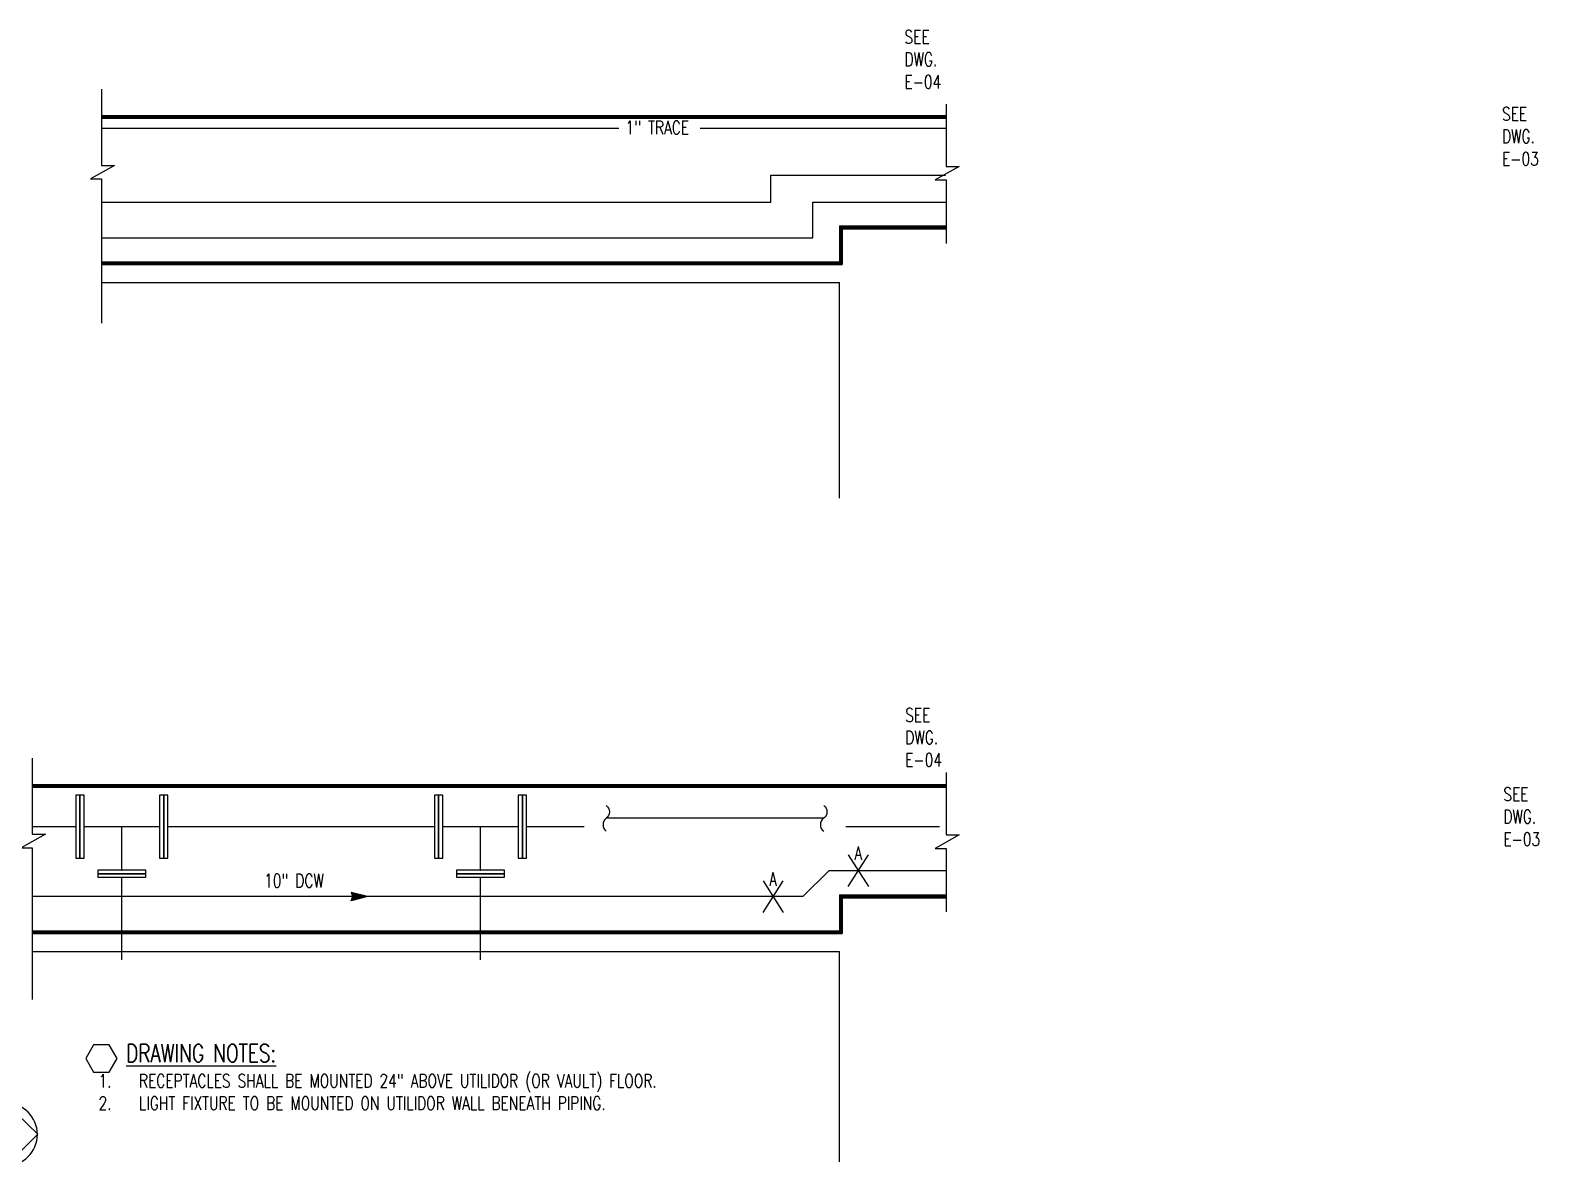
# Model space of a CAD drawing. Header units: inches. Extents: x 422 to 5092, y -339 to 887.
# Drawn here: x 2131 to 2635, y -304 to 76 of the extents above; entities that cross this region are included whole.
import ezdxf
from ezdxf.enums import TextEntityAlignment as Align

# ---------------------------------------------------------------- set-up
doc = ezdxf.new("R2010")
doc.units = ezdxf.units.IN
doc.header["$LTSCALE"] = 48
doc.header["$MEASUREMENT"] = 0
for name, color, linetype in [('DOY01.233700-E-H6-3-3 Vlt (After 95% submttl)$0$E-POWER-IDEN', 71, 'Continuous'), ('DOY01.233700-E-H6-3-3 Vlt (After 95% submttl)$0$GENERAL NOTES', 41, 'Continuous'), ('DOY01.233700-H6-3-3 Vlt (After 95% submttl)$0$EXST-BLDG', 253, 'Continuous'), ('DOY01.233700-H6-3-3 Vlt (After 95% submttl)$0$EXST-PIPE', 253, 'Continuous'), ('DOY01.233700-H6-3-3 Vlt (After 95% submttl)$0$EXST-UTLD', 253, 'Continuous'), ('DOY01.233700-H6-3-3 Vlt (After 95% submttl)$0$MU-DELGE-PIPE', 253, 'Continuous'), ('DOY01.233700-H6-3-3 Vlt (After 95% submttl)$0$MU-DELGE-TEXT', 253, 'Continuous'), ('DOY01.233700-H6-3-3 Vlt (After 95% submttl)$0$MU-DELGE-VALV', 253, 'Continuous'), ('DOY01.233700-H6-3-3 Vlt (After 95% submttl)$0$MU-PCR-PIPE', 253, 'Continuous'), ('DOY01.233700-H6-3-3 Vlt (After 95% submttl)$0$MU-STEM-PIPE', 253, 'Continuous'), ('DOY01.233700-H6-3-3 Vlt (After 95% submttl)$0$TITLES', 111, 'Continuous')]:
    doc.layers.add(name, color=color, linetype=linetype)
doc.styles.add('DOY01.233700-E-H6-3-3 Vlt (After 95% submttl)$0$Note', font='romans.shx', dxfattribs={"width": 0.85})
doc.styles.add('DOY01.233700-E-H6-3-3 Vlt (After 95% submttl)$0$RomanS', font='romans.shx', dxfattribs={"width": 0.75})
doc.styles.add('DOY01.233700-H6-3-3 Vlt (After 95% submttl)$0$RomanS', font='romans.shx', dxfattribs={"width": 0.75})

# ---------------------------------------------------------------- blocks, each defined once
blk = doc.blocks.new('DOY01.233700-H6-3-3 Vlt (After 95% submttl)$0$14blndflg')
blk.add_lwpolyline([(1.375, 10.5), (0, 10.5), (0, -10.5), (1.375, -10.5)], close=True)
at = {"color": 252}
for p in [(0, 0), (1.375, 0)]:
    blk.add_point(p, dxfattribs=at)
blk = doc.blocks.new('DOY01.233700-H6-3-3 Vlt (After 95% submttl)$0$10blndflg')
blk.add_lwpolyline([(0, -8), (1.1875, -8), (1.1875, 8), (0, 8)], close=True)
at = {"color": 252}
blk.add_point((0, 0), dxfattribs=at)
blk = doc.blocks.new('DOY01.233700-H6-3-3 Vlt (After 95% submttl)$0$FLOWAR')
for p, q in [((0, 0), (5.41, 1.44, 35.76)), ((0, 0), (5.41, -1.44, 35.76)), ((5.41, 1.44, 35.76), (4.88, -0.03, 35.76)), ((5.41, -1.44, 35.76), (4.88, 0.03, 35.76))]:
    blk.add_line(p, q)
for points in [[(0, 0), (5.41, 1.44), (4.89, 0), (5.41, 1.44)], [(0, 0), (5.41, -1.44), (4.89, 0), (5.41, -1.44)]]:
    blk.add_solid(points)
blk = doc.blocks.new('DOY01.233700-H6-3-3 Vlt (After 95% submttl)')
at = {"layer": 'DOY01.233700-H6-3-3 Vlt (After 95% submttl)$0$EXST-BLDG'}
for points in [[(2436.82826875, 51.54372638), (2436.82826875, 30.70623033), (2441.22185802, 30.70623033), (2433.15289115, 26.16498728), (2436.82826875, 26.16498728), (2436.82826875, 4.91102748)], [(2436.82826875, -171.96814054), (2436.82826875, -192.80563659), (2441.22185802, -192.80563659), (2433.15289115, -197.34687964), (2436.82826875, -197.34687964), (2436.82826875, -218.60083944)]]:
    blk.add_lwpolyline(points, dxfattribs=at)
at = {"layer": 'DOY01.233700-H6-3-3 Vlt (After 95% submttl)$0$EXST-PIPE'}
for p, q in [((2154.40653986, 43.46844224), (2436.64249647, 43.46844224)), ((2145.83301389, -190.10369968), (2131.28298039, -190.10369968)), ((2173.83301389, -190.10369968), (2148.58301389, -190.10369968)), ((2161.20801389, -204.66270514), (2161.20801389, -190.10369968)), ((2265.77491345, -190.10369968), (2176.58301389, -190.10369968)), ((2293.77491345, -190.10369968), (2268.52491345, -190.10369968)), ((2281.14991345, -204.66270514), (2281.14991345, -190.10369968)), ((2315.80814757, -190.10369968), (2296.52491345, -190.10369968)), ((2395.88950648, -187.29717939), (2323.18642632, -187.29717939)), ((2434.653186, -190.10369968), (2403.26778523, -190.10369968)), ((2281.14991345, -204.66270514), (2281.14991345, -201.03770514)), ((2161.20801389, -234.59966653), (2161.20801389, -207.03770514)), ((2281.14991345, -234.59966653), (2281.14991345, -207.03770514))]:
    blk.add_line(p, q, dxfattribs=at)
for points in [[(2323.18642632, -182.98467939, -0.5), (2323.18642632, -187.29717939, 0.5), (2323.18642632, -191.60967939)], [(2395.88950648, -182.98467939, -0.5), (2395.88950648, -187.29717939, 0.5), (2395.88950648, -191.60967939)]]:
    blk.add_lwpolyline(points, format="xyb", dxfattribs=at)
at = {"layer": 'DOY01.233700-H6-3-3 Vlt (After 95% submttl)$0$EXST-UTLD'}
for p, q in [((2154.40653986, 47.74171102), (2436.64249647, 47.74171102)), ((2154.40653986, 47.55421102), (2436.64249647, 47.55421102)), ((2154.40653986, 47.36671102), (2436.64249647, 47.36671102)), ((2154.40653986, 47.17921102), (2436.64249647, 47.17921102)), ((2154.40653986, 46.99171102), (2436.64249647, 46.99171102)), ((2154.40653986, 46.80421102), (2436.64249647, 46.80421102)), ((2401.12927976, 10.80421102), (2436.64249647, 10.80421102)), ((2401.12927976, 10.80421102), (2401.12927976, -1.19578898)), ((2401.31677976, 10.61671102), (2436.64249647, 10.61671102)), ((2401.31677976, 10.61671102), (2401.31677976, -1.38328898)), ((2401.50427976, 10.42921102), (2436.64249647, 10.42921102)), ((2401.50427976, 10.42921102), (2401.50427976, -1.57078898)), ((2401.69177976, 10.24171102), (2436.64249647, 10.24171102)), ((2401.69177976, 10.24171102), (2401.69177976, -1.75828898)), ((2401.87927976, 10.05421102), (2436.64249647, 10.05421102)), ((2401.87927976, 10.05421102), (2401.87927976, -1.94578898)), ((2402.06677976, 9.86671102), (2436.64249647, 9.86671102)), ((2402.06677976, 9.86671102), (2402.06677976, -2.13328898)), ((2154.40653986, -1.19578898), (2401.12927976, -1.19578898)), ((2154.40653986, -1.38328898), (2401.31677976, -1.38328898)), ((2154.40653986, -1.57078898), (2401.50427976, -1.57078898)), ((2154.40653986, -1.75828898), (2401.69177976, -1.75828898)), ((2154.40653986, -1.94578898), (2401.87927976, -1.94578898)), ((2154.40653986, -2.13328898), (2402.06677976, -2.13328898)), ((2131.28298039, -175.96860212), (2436.64249647, -175.96860212)), ((2131.28298039, -176.15610212), (2436.64249647, -176.15610212)), ((2131.28298039, -176.34360212), (2436.64249647, -176.34360212)), ((2131.28298039, -176.53110212), (2436.64249647, -176.53110212)), ((2131.28298039, -176.71860212), (2436.64249647, -176.71860212)), ((2131.28298039, -176.90610212), (2436.64249647, -176.90610212)), ((2401.12927976, -212.90610212), (2436.64249647, -212.90610212)), ((2401.12927976, -212.90610212), (2401.12927976, -224.90610212)), ((2401.31677976, -213.09360212), (2436.64249647, -213.09360212)), ((2401.31677976, -213.09360212), (2401.31677976, -225.09360212)), ((2401.50427976, -213.28110212), (2436.64249647, -213.28110212)), ((2401.50427976, -213.28110212), (2401.50427976, -225.28110212)), ((2401.69177976, -213.46860212), (2436.64249647, -213.46860212)), ((2401.69177976, -213.46860212), (2401.69177976, -225.46860212)), ((2401.87927976, -213.65610212), (2436.64249647, -213.65610212)), ((2401.87927976, -213.65610212), (2401.87927976, -225.65610212)), ((2402.06677976, -213.84360212), (2436.64249647, -213.84360212)), ((2402.06677976, -213.84360212), (2402.06677976, -225.84360212)), ((2131.28298039, -224.90610212), (2401.12927976, -224.90610212)), ((2131.28298039, -225.09360212), (2401.31677976, -225.09360212)), ((2131.28298039, -225.28110212), (2401.50427976, -225.28110212)), ((2131.28298039, -225.46860212), (2401.69177976, -225.46860212)), ((2131.28298039, -225.65610212), (2401.87927976, -225.65610212)), ((2131.28298039, -225.84360212), (2402.06677976, -225.84360212))]:
    blk.add_line(p, q, dxfattribs=at)
at = {"layer": 'DOY01.233700-H6-3-3 Vlt (After 95% submttl)$0$EXST-UTLD', "color": 253}
for p, q in [((2154.40653986, -8.13328898), (2401.12927976, -8.13328898)), ((2401.12927976, -80.241184), (2401.12927976, -8.13328898)), ((2131.28298039, -231.84360212), (2401.12927976, -231.84360212)), ((2401.12927976, -302.21839358), (2401.12927976, -231.84360212))]:
    blk.add_line(p, q, dxfattribs=at)
at = {"layer": 'DOY01.233700-H6-3-3 Vlt (After 95% submttl)$0$EXST-UTLD'}
for points in [[(2154.40653986, 56.53399316), (2154.40653986, 31.04986856), (2158.80012913, 31.04986856), (2150.73116226, 26.50862551), (2154.40653986, 26.50862551), (2154.40653986, -21.71981043)], [(2131.28298039, -167.17631999), (2131.28298039, -192.66044458), (2135.67656966, -192.66044458), (2127.60760279, -197.20168763), (2131.28298039, -197.20168763), (2131.28298039, -247.88282705)]]:
    blk.add_lwpolyline(points, dxfattribs=at)
at = {"layer": 'DOY01.233700-H6-3-3 Vlt (After 95% submttl)$0$MU-DELGE-PIPE'}
for p, q in [((2388.96568451, -213.50193384), (2397.64366624, -204.8239521)), ((2436.82826875, -204.8239521), (2397.64366624, -204.8239521)), ((2388.96568451, -213.50193384), (2131.28298039, -213.50193384))]:
    blk.add_line(p, q, dxfattribs=at)
at = {"layer": 'DOY01.233700-H6-3-3 Vlt (After 95% submttl)$0$MU-DELGE-VALV'}
for points in [[(2404.10713532, -199.5088669), (2410.87037079, -210.1390373)], [(2404.10713532, -210.1390373), (2410.87037079, -199.5088669)], [(2375.62377259, -208.18684864), (2382.38700806, -218.81701903)], [(2375.62377259, -218.81701903), (2382.38700806, -208.18684864)]]:
    blk.add_lwpolyline(points, dxfattribs=at)
at = {"layer": 'DOY01.233700-H6-3-3 Vlt (After 95% submttl)$0$MU-PCR-PIPE'}
for p, q in [((2378.23493011, 27.80421102), (2436.64249647, 27.80421102)), ((2378.23493011, 18.80421102), (2378.23493011, 27.80421102)), ((2154.40653986, 18.80421102), (2378.23493011, 18.80421102))]:
    blk.add_line(p, q, dxfattribs=at)
at = {"layer": 'DOY01.233700-H6-3-3 Vlt (After 95% submttl)$0$MU-STEM-PIPE'}
for p, q in [((2392.23836681, 18.80421102), (2436.64249647, 18.80421102)), ((2392.23836681, 6.80421102), (2392.23836681, 18.80421102)), ((2154.40653986, 6.80421102), (2392.23836681, 6.80421102))]:
    blk.add_line(p, q, dxfattribs=at)
at = {"layer": 'DOY01.233700-H6-3-3 Vlt (After 95% submttl)$0$TITLES'}
for p in [(2122.47715032, -282.54545376), (2122.47715032, -303.52470947)]:
    blk.add_line(p, (2133.07390977, -292.97522693), dxfattribs=at)
blk.add_arc((2122.47715032, -293.03508161), 10.48962785, 180, 90, dxfattribs=at)
at = {"layer": 'DOY01.233700-H6-3-3 Vlt (After 95% submttl)$0$EXST-PIPE'}
for p in [(2145.83301389, -190.10369968), (2147.20801389, -190.10369968), (2265.77491345, -190.10369968), (2267.14991345, -190.10369968)]:
    blk.add_blockref('DOY01.233700-H6-3-3 Vlt (After 95% submttl)$0$14blndflg', p, dxfattribs=at)
for name, p, rotation in [('DOY01.233700-H6-3-3 Vlt (After 95% submttl)$0$14blndflg', (2175.20801389, -190.10369968), 180), ('DOY01.233700-H6-3-3 Vlt (After 95% submttl)$0$14blndflg', (2176.58301389, -190.10369968), 180), ('DOY01.233700-H6-3-3 Vlt (After 95% submttl)$0$14blndflg', (2295.14991345, -190.10369968), 180), ('DOY01.233700-H6-3-3 Vlt (After 95% submttl)$0$14blndflg', (2296.52491345, -190.10369968), 180), ('DOY01.233700-H6-3-3 Vlt (After 95% submttl)$0$10blndflg', (2161.20801389, -204.66270514), 270), ('DOY01.233700-H6-3-3 Vlt (After 95% submttl)$0$10blndflg', (2161.20801389, -205.85020514), 270), ('DOY01.233700-H6-3-3 Vlt (After 95% submttl)$0$10blndflg', (2281.14991345, -204.66270514), 270), ('DOY01.233700-H6-3-3 Vlt (After 95% submttl)$0$10blndflg', (2281.14991345, -205.85020514), 270)]:
    blk.add_blockref(name, p, dxfattribs=dict(at, rotation=rotation))
at = {"layer": 'DOY01.233700-H6-3-3 Vlt (After 95% submttl)$0$MU-DELGE-VALV', "rotation": 180}
blk.add_blockref('DOY01.233700-H6-3-3 Vlt (After 95% submttl)$0$FLOWAR', (2243.35342659, -213.50193384), dxfattribs=at)
at = {"layer": 'DOY01.233700-H6-3-3 Vlt (After 95% submttl)$0$MU-DELGE-TEXT', "style": 'DOY01.233700-H6-3-3 Vlt (After 95% submttl)$0$RomanS', "width": 0.7}
for p in [(2406.19843053, -201.18285736), (2377.7150678, -209.86083909)]:
    blk.add_text('A', height=4.5, dxfattribs=at).set_placement(p)
for points, layer in [([(2327.45036385, 40.30981394), (2354.52020544, 40.30981394), (2354.52020544, 46.2294568), (2327.45036385, 46.2294568)], 'DOY01.233700-H6-3-3 Vlt (After 95% submttl)$0$EXST-PIPE'), ([(2207.54386909, -211.56627996), (2240.4526278, -211.56627996), (2240.4526278, -205.25948174), (2207.54386909, -205.25948174)], 'DOY01.233700-H6-3-3 Vlt (After 95% submttl)$0$MU-DELGE-TEXT')]:
    blk.add_wipeout(points).dxf.layer = layer
at = {"layer": 'DOY01.233700-H6-3-3 Vlt (After 95% submttl)$0$EXST-PIPE', "insert": (2329.62722469, 45.9482068), "char_height": 4.5, "width": 32.5419381815, "attachment_point": 1, "style": 'DOY01.233700-H6-3-3 Vlt (After 95% submttl)$0$RomanS'}
blk.add_mtext('1" TRACE', dxfattribs=at)
at = {"layer": 'DOY01.233700-H6-3-3 Vlt (After 95% submttl)$0$MU-DELGE-TEXT', "insert": (2208.79357016, -205.92788711), "char_height": 4.5, "width": 26.1534272992, "attachment_point": 1, "style": 'DOY01.233700-H6-3-3 Vlt (After 95% submttl)$0$RomanS'}
blk.add_mtext('\\A1;10" DCW', dxfattribs=at)
blk = doc.blocks.new('DOY01.233700-E-H6-3-3 Vlt (After 95% submttl)$0$Anno_Hexagon')
at = {"color": 0, "linetype": 'ByBlock', "lineweight": -2}
blk.add_lwpolyline([(1.17, 0), (0.58, 1.01), (-0.58, 1.01), (-1.17, 0), (-0.58, -1.01), (0.58, -1.01)], close=True, dxfattribs=at)
at = {"color": 0, "linetype": 'ByBlock', "lineweight": -2, "style": 'DOY01.233700-E-H6-3-3 Vlt (After 95% submttl)$0$Note', "width": 0.85}
blk.add_attdef('ID', text='', height=1, dxfattribs=at).set_placement((0, 0), align=Align.MIDDLE)
blk = doc.blocks.new('DOY01.233700-E-H6-3-3 Vlt (After 95% submttl)')
blk.add_blockref('DOY01.233700-H6-3-3 Vlt (After 95% submttl)', (0, 0))
at = {"layer": 'DOY01.233700-E-H6-3-3 Vlt (After 95% submttl)$0$GENERAL NOTES', "xscale": 4.5, "yscale": 4.5, "zscale": 4.5}
blk.add_blockref('DOY01.233700-E-H6-3-3 Vlt (After 95% submttl)$0$Anno_Hexagon', (2154.4, -267.63), dxfattribs=at)
at = {"layer": 'DOY01.233700-E-H6-3-3 Vlt (After 95% submttl)$0$E-POWER-IDEN', "char_height": 4.5, "width": 14.3816, "attachment_point": 1, "style": 'DOY01.233700-E-H6-3-3 Vlt (After 95% submttl)$0$RomanS'}
for s, insert in [('SEE DWG.\\PE-04', (2422.9, 76.27)), ('SEE DWG.\\PE-03', (2622.71, 50.52)), ('SEE DWG.\\PE-04', (2423.17, -150.52)), ('SEE DWG.\\PE-03', (2623.16, -177))]:
    blk.add_mtext(s, dxfattribs=dict(at, insert=insert))
at = {"layer": 'DOY01.233700-E-H6-3-3 Vlt (After 95% submttl)$0$GENERAL NOTES', "insert": (2153.43, -262.84), "char_height": 3.375, "width": 279.4226, "attachment_point": 1, "style": 'DOY01.233700-E-H6-3-3 Vlt (After 95% submttl)$0$RomanS'}
blk.add_mtext('\\A1;{\\H1.7778x;   \\LDRAWING NOTES:\\P\\pi-10.125,l10.125;\\H0.74999x;\\l1.^IRECEPTACLES SHALL BE MOUNTED 24" ABOVE UTILIDOR (OR VAULT) FLOOR.\\H1.9405x; \\H0.51534x;\\P2.^ILIGHT FIXTURE TO BE MOUNTED ON UTILIDOR WALL BENEATH PIPING.\\H1.4365x; }', dxfattribs=at)

msp = doc.modelspace()

# ---------------------------------------------------------------- block references
msp.add_blockref('DOY01.233700-E-H6-3-3 Vlt (After 95% submttl)', (0, 0))

doc.saveas('drawing.dxf')
